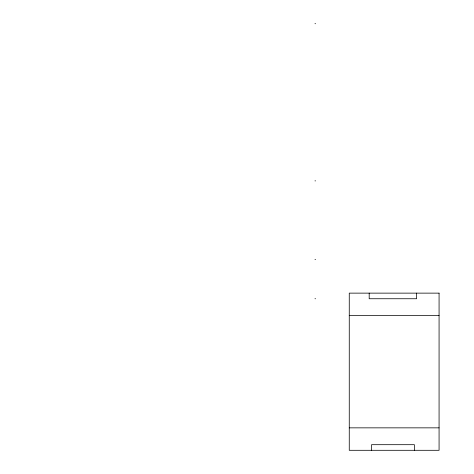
<?xml version="1.0" encoding="UTF-8"?>
<svg xmlns="http://www.w3.org/2000/svg" width="474" height="474" viewBox="0 0 474 474"><rect width="100%" height="100%" fill="white"/><g stroke="black" fill="none" stroke-linecap="round" stroke-linejoin="round"><path stroke-width="0.71" d="M314.967 23.7L315.583 23.7M314.967 180.867L315.583 180.867M314.967 259.45L315.583 259.45M314.967 298.744L315.583 298.744M349.261 315.583L439.072 315.583M349.261 427.85L439.072 427.85M416.622 293.133L416.622 298.744L369.187 298.744L369.187 293.133M414.412 450.3L414.412 444.689L371.545 444.689L371.545 450.3M439.072 293.133L349.261 293.133L349.261 450.3L439.072 450.3L439.072 293.133"/></g></svg>
